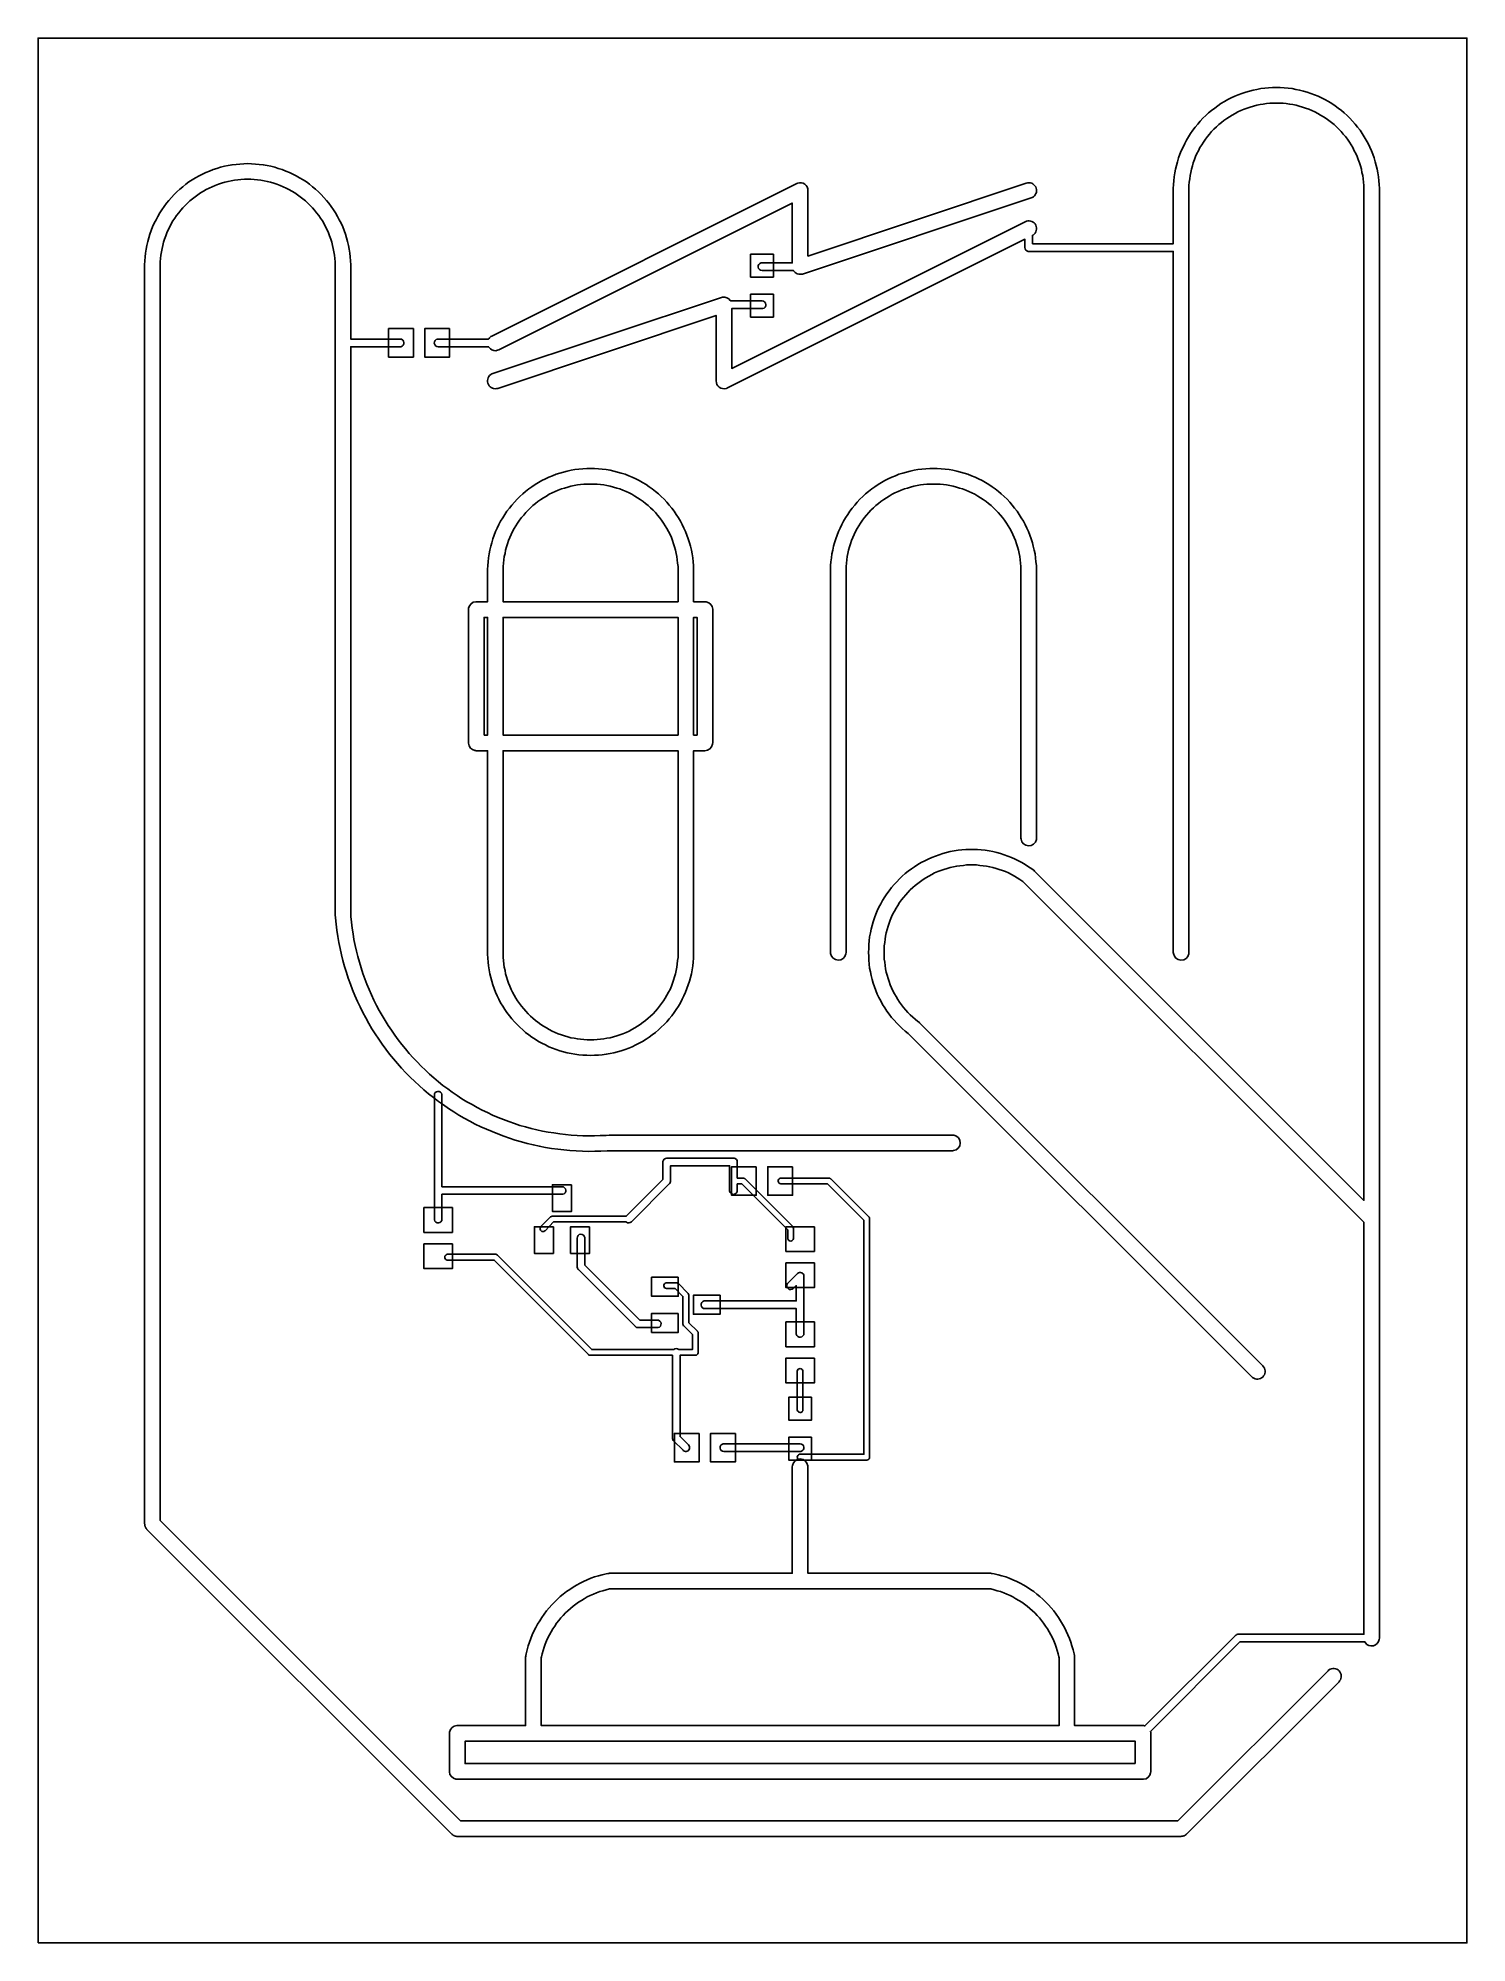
# Model space of a CAD drawing. Header units: millimetres. Extents: x 0 to 75, y 0 to 100.
import ezdxf

# ---------------------------------------------------------------- set-up
doc = ezdxf.new("R2010")
doc.units = ezdxf.units.MM

msp = doc.modelspace()

# ---------------------------------------------------------------- linework, layer by layer
at = {"layer": '1_copper'}
for points in [[(54.06, 16.17), (53.97, 16.37), (53.88, 16.55), (53.78, 16.74), (53.67, 16.91), (53.56, 17.09), (53.44, 17.26), (53.31, 17.43), (53.18, 17.59), (53.04, 17.74), (52.89, 17.89), (52.74, 18.04), (52.59, 18.18), (52.43, 18.31), (52.26, 18.44), (52.09, 18.56), (51.91, 18.67), (51.74, 18.78), (51.55, 18.88), (51.37, 18.97), (51.17, 19.06), (50.98, 19.14), (50.79, 19.21), (50.59, 19.27), (50.39, 19.33), (50.18, 19.38), (50.08, 19.4), (50.05, 19.4), (50, 19.41), (49.99, 19.41), (40.41, 19.41), (40.41, 25), (40.4, 25.05, 0.86508), (39.6, 25.07), (39.59, 25), (39.59, 19.41), (30.01, 19.41), (30, 19.41), (29.95, 19.4), (29.92, 19.4), (29.82, 19.38), (29.61, 19.33), (29.41, 19.27), (29.21, 19.21), (29.02, 19.14), (28.83, 19.06), (28.63, 18.97), (28.45, 18.88), (28.26, 18.78), (28.09, 18.67), (27.91, 18.56), (27.74, 18.44), (27.57, 18.31), (27.41, 18.18), (27.26, 18.04), (27.11, 17.89), (26.96, 17.74), (26.82, 17.59), (26.69, 17.43), (26.56, 17.26), (26.44, 17.09), (26.33, 16.91), (26.22, 16.74), (26.12, 16.55), (26.03, 16.37), (25.94, 16.17), (25.86, 15.98), (25.79, 15.79), (25.73, 15.59), (25.67, 15.39), (25.62, 15.18), (25.6, 15.08), (25.6, 15.05), (25.59, 15), (25.59, 14.99), (25.59, 11.41), (22, 11.41), (21.99, 11.41), (21.98, 11.41, 0.35496), (21.6, 11.07), (21.6, 11.06, 0.02742), (21.59, 11.01), (21.59, 11), (21.59, 9), (21.59, 8.99), (21.59, 8.98, 0.35496), (21.93, 8.6), (21.94, 8.6, 0.02742), (21.99, 8.59), (22, 8.59), (58, 8.59), (58.01, 8.59), (58.02, 8.59, 0.35496), (58.4, 8.93), (58.4, 8.94, 0.02742), (58.41, 8.99), (58.41, 9), (58.41, 11), (58.41, 11.01), (58.41, 11.02, 0.05166), (58.39, 11.1), (58.39, 11.1), (63.08, 15.8), (69.65, 15.8), (69.67, 15.76, 0.66833), (70.4, 15.93), (70.41, 16), (70.41, 92.1), (70.4, 92.31), (70.38, 92.51), (70.36, 92.71), (70.33, 92.92), (70.29, 93.12), (70.24, 93.32), (70.19, 93.51), (70.13, 93.71), (70.06, 93.9), (69.99, 94.09), (69.9, 94.28), (69.81, 94.46), (69.72, 94.64), (69.61, 94.82), (69.5, 94.99), (69.39, 95.16), (69.26, 95.33), (69.13, 95.48), (69, 95.64), (68.86, 95.79), (68.71, 95.93), (68.56, 96.07), (68.41, 96.2), (68.24, 96.33), (68.08, 96.45), (67.91, 96.56), (67.73, 96.67), (67.55, 96.77), (67.37, 96.86), (67.19, 96.95), (67, 97.02), (66.81, 97.1), (66.61, 97.16), (66.42, 97.22), (66.22, 97.27), (66.02, 97.31), (65.82, 97.35), (65.61, 97.37), (65.41, 97.39), (65.2, 97.4), (65, 97.41), (64.8, 97.4), (64.59, 97.39), (64.39, 97.37), (64.18, 97.35), (63.98, 97.31), (63.78, 97.27), (63.58, 97.22), (63.39, 97.16), (63.19, 97.1), (63, 97.02), (62.81, 96.95), (62.63, 96.86), (62.45, 96.77), (62.27, 96.67), (62.09, 96.56), (61.92, 96.45), (61.76, 96.33), (61.59, 96.2), (61.44, 96.07), (61.29, 95.93), (61.14, 95.79), (61, 95.64), (60.87, 95.48), (60.74, 95.33), (60.61, 95.16), (60.5, 94.99), (60.39, 94.82), (60.28, 94.64), (60.19, 94.46), (60.1, 94.28), (60.01, 94.09), (59.94, 93.9), (59.87, 93.71), (59.81, 93.51), (59.76, 93.32), (59.71, 93.12), (59.67, 92.92), (59.64, 92.71), (59.62, 92.51), (59.6, 92.31), (59.59, 92.1), (59.59, 89.2), (52.2, 89.2), (52.2, 89.65), (52.23, 89.66, 0.86508), (51.88, 90.39), (51.82, 90.36), (36.41, 82.66), (36.41, 85.8), (38, 85.8), (38.04, 85.8, 0.91592), (38, 86.2), (36.35, 86.2), (36.35, 86.21), (36.33, 86.23, 0.28655), (35.94, 86.4), (35.94, 86.4), (35.93, 86.4), (35.88, 86.39), (35.88, 86.39), (35.87, 86.39), (23.87, 82.39), (23.82, 82.37, 0.86508), (24.06, 81.6), (24.13, 81.61), (35.59, 85.44), (35.59, 82), (35.59, 82), (35.59, 82, 0.50184), (36.12, 81.61), (36.13, 81.61), (36.16, 81.63), (36.17, 81.63), (36.18, 81.64), (51.8, 89.44), (51.8, 89), (51.8, 89), (51.8, 89, 0.36602), (51.97, 88.8), (52, 88.8), (59.59, 88.8), (59.59, 52), (59.6, 51.95, 0.86508), (60.4, 51.93), (60.41, 52), (60.41, 92), (60.41, 92.09), (60.41, 92.26), (60.43, 92.43), (60.45, 92.61), (60.47, 92.78), (60.51, 92.95), (60.54, 93.12), (60.59, 93.29), (60.64, 93.45), (60.7, 93.62), (60.76, 93.78), (60.83, 93.94), (60.91, 94.09), (60.99, 94.25), (61.08, 94.4), (61.17, 94.54), (61.27, 94.69), (61.38, 94.83), (61.49, 94.96), (61.6, 95.09), (61.72, 95.22), (61.85, 95.34), (61.97, 95.46), (62.11, 95.57), (62.24, 95.67), (62.39, 95.78), (62.53, 95.87), (62.68, 95.96), (62.83, 96.05), (62.98, 96.13), (63.14, 96.2), (63.3, 96.27), (63.47, 96.33), (63.63, 96.38), (63.8, 96.43), (63.97, 96.48), (64.14, 96.51), (64.31, 96.54), (64.48, 96.56), (64.65, 96.58), (64.83, 96.59), (65, 96.59), (65.17, 96.59), (65.35, 96.58), (65.52, 96.56), (65.69, 96.54), (65.86, 96.51), (66.03, 96.48), (66.2, 96.43), (66.37, 96.38), (66.53, 96.33), (66.7, 96.27), (66.86, 96.2), (67.02, 96.13), (67.17, 96.05), (67.32, 95.96), (67.47, 95.87), (67.61, 95.78), (67.76, 95.67), (67.89, 95.57), (68.03, 95.46), (68.15, 95.34), (68.28, 95.22), (68.4, 95.09), (68.51, 94.96), (68.62, 94.83), (68.73, 94.69), (68.83, 94.54), (68.92, 94.4), (69.01, 94.25), (69.09, 94.09), (69.17, 93.94), (69.24, 93.78), (69.3, 93.62), (69.36, 93.45), (69.41, 93.29), (69.46, 93.12), (69.49, 92.95), (69.53, 92.78), (69.55, 92.61), (69.57, 92.43), (69.59, 92.26), (69.59, 92.09), (69.59, 92), (69.59, 38.98), (52.3, 56.27), (52.3, 56.27), (52.27, 56.31), (52.24, 56.33), (52.16, 56.39), (51.99, 56.5), (51.82, 56.61), (51.64, 56.72), (51.46, 56.81), (51.28, 56.9), (51.09, 56.99), (50.9, 57.06), (50.71, 57.13), (50.51, 57.19), (50.32, 57.24), (50.12, 57.29), (49.92, 57.33), (49.71, 57.36), (49.51, 57.38), (49.31, 57.4), (49.1, 57.41), (48.9, 57.41), (48.69, 57.4), (48.49, 57.38), (48.29, 57.36), (48.08, 57.33), (47.88, 57.29), (47.68, 57.24), (47.49, 57.19), (47.29, 57.13), (47.1, 57.06), (46.91, 56.99), (46.72, 56.9), (46.54, 56.81), (46.36, 56.72), (46.18, 56.61), (46.01, 56.5), (45.84, 56.39), (45.67, 56.26), (45.52, 56.14), (45.36, 56), (45.21, 55.86), (45.07, 55.71), (44.93, 55.56), (44.8, 55.41), (44.67, 55.24), (44.55, 55.08), (44.44, 54.91), (44.33, 54.73), (44.23, 54.55), (44.14, 54.37), (44.05, 54.19), (43.98, 54), (43.9, 53.81), (43.84, 53.61), (43.78, 53.42), (43.73, 53.22), (43.69, 53.02), (43.65, 52.82), (43.63, 52.61), (43.61, 52.41), (43.6, 52.2), (43.59, 52), (43.6, 51.8), (43.61, 51.59), (43.63, 51.39), (43.65, 51.18), (43.69, 50.98), (43.73, 50.78), (43.78, 50.58), (43.84, 50.39), (43.9, 50.19), (43.98, 50), (44.05, 49.81), (44.14, 49.63), (44.23, 49.45), (44.33, 49.27), (44.44, 49.09), (44.55, 48.92), (44.67, 48.76), (44.8, 48.59), (44.93, 48.44), (45.07, 48.29), (45.21, 48.14), (45.36, 48), (45.52, 47.87), (45.67, 47.74), (45.73, 47.69), (63.71, 29.71), (63.75, 29.68, 0.86508), (64.33, 30.24), (64.29, 30.29), (46.3, 48.27), (46.3, 48.27), (46.27, 48.31), (46.24, 48.33), (46.17, 48.38), (46.04, 48.49), (45.91, 48.6), (45.78, 48.72), (45.66, 48.85), (45.54, 48.97), (45.43, 49.11), (45.32, 49.24), (45.22, 49.39), (45.13, 49.53), (45.04, 49.68), (44.95, 49.83), (44.87, 49.98), (44.8, 50.14), (44.73, 50.3), (44.67, 50.47), (44.62, 50.63), (44.57, 50.8), (44.52, 50.97), (44.49, 51.14), (44.46, 51.31), (44.44, 51.48), (44.42, 51.65), (44.41, 51.83), (44.41, 52), (44.41, 52.17), (44.42, 52.35), (44.44, 52.52), (44.46, 52.69), (44.49, 52.86), (44.52, 53.03), (44.57, 53.2), (44.62, 53.37), (44.67, 53.53), (44.73, 53.7), (44.8, 53.86), (44.87, 54.02), (44.95, 54.17), (45.04, 54.32), (45.13, 54.47), (45.22, 54.62), (45.33, 54.76), (45.43, 54.89), (45.54, 55.03), (45.66, 55.15), (45.78, 55.28), (45.91, 55.4), (46.04, 55.51), (46.18, 55.62), (46.31, 55.73), (46.46, 55.83), (46.6, 55.92), (46.75, 56.01), (46.91, 56.09), (47.06, 56.17), (47.22, 56.24), (47.38, 56.3), (47.55, 56.36), (47.71, 56.41), (47.88, 56.46), (48.05, 56.49), (48.22, 56.53), (48.39, 56.55), (48.57, 56.57), (48.74, 56.59), (48.91, 56.59), (49.09, 56.59), (49.26, 56.59), (49.43, 56.57), (49.61, 56.55), (49.78, 56.53), (49.95, 56.49), (50.12, 56.46), (50.29, 56.41), (50.45, 56.36), (50.62, 56.3), (50.78, 56.24), (50.94, 56.17), (51.09, 56.09), (51.25, 56.01), (51.4, 55.92), (51.54, 55.83), (51.69, 55.73), (51.73, 55.69), (69.59, 37.83), (69.59, 16.2), (63, 16.2), (62.99, 16.2), (62.98, 16.2, 0.13234), (62.88, 16.16), (62.87, 16.16, 0.01802), (62.86, 16.15), (62.86, 16.14), (58.1, 11.39), (58.1, 11.39), (58.08, 11.4, 0.01041), (58.07, 11.4), (58.06, 11.4, 0.02742), (58.01, 11.41), (58, 11.41), (54.41, 11.41), (54.41, 14.99), (54.41, 15), (54.4, 15.05), (54.4, 15.08), (54.38, 15.18), (54.33, 15.39), (54.27, 15.59), (54.21, 15.79), (54.14, 15.98)], [(29.51, 42.38), (29.21, 42.37), (28.9, 42.37), (28.6, 42.37), (28.29, 42.39), (27.99, 42.41), (27.68, 42.44), (27.38, 42.47), (27.08, 42.52), (26.78, 42.57), (26.48, 42.62), (26.18, 42.69), (25.88, 42.76), (25.59, 42.84), (25.29, 42.92), (25, 43.02), (24.71, 43.12), (24.43, 43.22), (24.15, 43.34), (23.86, 43.46), (23.59, 43.59), (23.31, 43.72), (23.04, 43.86), (22.78, 44.01), (22.51, 44.16), (22.25, 44.32), (22, 44.49), (21.74, 44.66), (21.5, 44.84), (21.25, 45.02), (21.01, 45.21), (20.78, 45.41), (20.55, 45.61), (20.33, 45.82), (20.11, 46.03), (19.89, 46.25), (19.68, 46.47), (19.48, 46.7), (19.28, 46.93), (19.09, 47.17), (18.9, 47.41), (18.72, 47.66), (18.55, 47.91), (18.38, 48.16), (18.22, 48.42), (18.06, 48.68), (17.91, 48.95), (17.77, 49.22), (17.63, 49.49), (17.5, 49.77), (17.38, 50.05), (17.26, 50.33), (17.15, 50.61), (17.05, 50.9), (16.96, 51.19), (16.87, 51.48), (16.79, 51.78), (16.71, 52.07), (16.64, 52.37), (16.58, 52.67), (16.53, 52.97), (16.49, 53.27), (16.45, 53.58), (16.42, 53.88), (16.41, 54.02), (16.41, 83.8), (19, 83.8), (19.04, 83.8, 0.91592), (19, 84.2), (16.41, 84.2), (16.41, 88.1), (16.4, 88.31), (16.38, 88.51), (16.36, 88.71), (16.33, 88.92), (16.29, 89.12), (16.24, 89.32), (16.19, 89.51), (16.13, 89.71), (16.06, 89.9), (15.99, 90.09), (15.9, 90.28), (15.81, 90.46), (15.72, 90.64), (15.61, 90.82), (15.5, 90.99), (15.39, 91.16), (15.26, 91.33), (15.13, 91.48), (15, 91.64), (14.86, 91.79), (14.71, 91.93), (14.56, 92.07), (14.41, 92.2), (14.24, 92.33), (14.08, 92.45), (13.91, 92.56), (13.73, 92.67), (13.55, 92.77), (13.37, 92.86), (13.19, 92.95), (13, 93.02), (12.81, 93.1), (12.61, 93.16), (12.42, 93.22), (12.22, 93.27), (12.02, 93.31), (11.82, 93.35), (11.61, 93.37), (11.41, 93.39), (11.2, 93.4), (11, 93.41), (10.8, 93.4), (10.59, 93.39), (10.39, 93.37), (10.18, 93.35), (9.98, 93.31), (9.78, 93.27), (9.58, 93.22), (9.39, 93.16), (9.19, 93.1), (9, 93.02), (8.81, 92.95), (8.63, 92.86), (8.45, 92.77), (8.27, 92.67), (8.09, 92.56), (7.92, 92.45), (7.76, 92.33), (7.59, 92.2), (7.44, 92.07), (7.29, 91.93), (7.14, 91.79), (7, 91.64), (6.87, 91.48), (6.74, 91.33), (6.61, 91.16), (6.5, 90.99), (6.39, 90.82), (6.28, 90.64), (6.19, 90.46), (6.1, 90.28), (6.01, 90.09), (5.94, 89.9), (5.87, 89.71), (5.81, 89.51), (5.76, 89.32), (5.71, 89.12), (5.67, 88.92), (5.64, 88.71), (5.62, 88.51), (5.6, 88.31), (5.59, 88.1), (5.59, 22), (5.59, 22), (5.59, 22), (5.6, 21.98), (5.6, 21.95), (5.6, 21.95), (5.6, 21.95), (5.6, 21.93), (5.61, 21.9), (5.61, 21.9), (5.61, 21.9, 0.03091), (5.62, 21.85), (5.62, 21.85), (5.62, 21.85, 0.03092), (5.64, 21.81), (5.64, 21.81), (5.64, 21.81, 0.03091), (5.67, 21.76), (5.67, 21.76), (5.67, 21.76), (5.67, 21.76), (5.7, 21.72), (5.71, 21.72), (5.71, 21.71), (21.71, 5.71), (21.71, 5.71), (21.71, 5.71), (21.73, 5.7), (21.75, 5.68), (21.75, 5.68), (21.75, 5.68), (21.77, 5.67), (21.79, 5.65), (21.79, 5.65), (21.79, 5.65), (21.81, 5.64), (21.84, 5.63), (21.84, 5.63), (21.84, 5.63), (21.86, 5.62), (21.88, 5.61, 0.0001), (21.88, 5.61), (21.91, 5.61), (21.93, 5.6), (21.93, 5.6), (21.93, 5.6), (21.93, 5.6), (21.98, 5.59), (21.99, 5.59), (22, 5.59), (60, 5.59), (60, 5.59), (60, 5.59), (60.02, 5.6), (60.05, 5.6), (60.05, 5.6), (60.05, 5.6), (60.07, 5.6), (60.1, 5.61), (60.1, 5.61), (60.1, 5.61, 0.03091), (60.15, 5.62), (60.15, 5.62), (60.15, 5.62, 0.03092), (60.19, 5.64), (60.19, 5.64), (60.19, 5.64, 0.03091), (60.24, 5.67), (60.24, 5.67), (60.24, 5.67), (60.24, 5.67), (60.28, 5.7), (60.28, 5.71), (60.29, 5.71), (68.29, 13.71), (68.32, 13.75, 0.86508), (67.76, 14.33), (67.71, 14.29), (59.83, 6.41), (22.17, 6.41), (6.41, 22.17), (6.41, 88), (6.41, 88.09), (6.41, 88.26), (6.43, 88.43), (6.45, 88.61), (6.47, 88.78), (6.51, 88.95), (6.54, 89.12), (6.59, 89.29), (6.64, 89.45), (6.7, 89.62), (6.76, 89.78), (6.83, 89.94), (6.91, 90.09), (6.99, 90.25), (7.08, 90.4), (7.17, 90.54), (7.27, 90.69), (7.38, 90.83), (7.49, 90.96), (7.6, 91.09), (7.72, 91.22), (7.85, 91.34), (7.97, 91.46), (8.11, 91.57), (8.24, 91.67), (8.39, 91.78), (8.53, 91.87), (8.68, 91.96), (8.83, 92.05), (8.98, 92.13), (9.14, 92.2), (9.3, 92.27), (9.47, 92.33), (9.63, 92.38), (9.8, 92.43), (9.97, 92.48), (10.14, 92.51), (10.31, 92.54), (10.48, 92.56), (10.65, 92.58), (10.83, 92.59), (11, 92.59), (11.17, 92.59), (11.35, 92.58), (11.52, 92.56), (11.69, 92.54), (11.86, 92.51), (12.03, 92.48), (12.2, 92.43), (12.37, 92.38), (12.53, 92.33), (12.7, 92.27), (12.86, 92.2), (13.02, 92.13), (13.17, 92.05), (13.32, 91.96), (13.47, 91.87), (13.61, 91.78), (13.76, 91.67), (13.89, 91.57), (14.03, 91.46), (14.15, 91.34), (14.28, 91.22), (14.4, 91.09), (14.51, 90.96), (14.62, 90.83), (14.73, 90.69), (14.83, 90.54), (14.92, 90.4), (15.01, 90.25), (15.09, 90.09), (15.17, 89.94), (15.24, 89.78), (15.3, 89.62), (15.36, 89.45), (15.41, 89.29), (15.46, 89.12), (15.49, 88.95), (15.53, 88.78), (15.55, 88.61), (15.57, 88.43), (15.59, 88.26), (15.59, 88.09), (15.59, 88), (15.59, 54.01), (15.59, 54), (15.59, 53.97), (15.61, 53.81), (15.64, 53.48), (15.68, 53.16), (15.73, 52.84), (15.78, 52.52), (15.85, 52.2), (15.92, 51.88), (16, 51.57), (16.09, 51.26), (16.18, 50.95), (16.28, 50.64), (16.39, 50.33), (16.51, 50.03), (16.63, 49.73), (16.76, 49.43), (16.9, 49.14), (17.05, 48.84), (17.2, 48.56), (17.36, 48.27), (17.52, 47.99), (17.7, 47.72), (17.88, 47.45), (18.06, 47.18), (18.25, 46.92), (18.45, 46.66), (18.66, 46.41), (18.87, 46.16), (19.08, 45.92), (19.31, 45.68), (19.53, 45.45), (19.77, 45.23), (20.01, 45.01), (20.25, 44.79), (20.5, 44.58), (20.75, 44.38), (21.01, 44.18), (21.28, 43.99), (21.54, 43.81), (21.82, 43.63), (22.09, 43.46), (22.37, 43.3), (22.66, 43.14), (22.95, 42.99), (23.24, 42.85), (23.53, 42.72), (23.83, 42.59), (24.13, 42.47), (24.44, 42.35), (24.75, 42.25), (25.05, 42.15), (25.37, 42.05), (25.68, 41.97), (26, 41.89), (26.31, 41.83), (26.63, 41.76), (26.95, 41.71), (27.28, 41.67), (27.6, 41.63), (27.92, 41.6), (28.25, 41.58), (28.57, 41.56), (28.89, 41.55), (29.22, 41.56), (29.54, 41.57), (29.87, 41.58), (30.02, 41.59), (48, 41.59), (48.05, 41.6, 0.86508), (48.07, 42.4), (48, 42.41), (30.01, 42.41), (30, 42.41), (29.97, 42.41), (29.82, 42.39)], [(24.07, 83.6), (24.12, 83.61), (24.18, 83.64), (39.59, 91.34), (39.59, 88.2), (38, 88.2), (37.96, 88.2, 0.91592), (38, 87.8), (39.65, 87.8), (39.65, 87.79), (39.67, 87.77, 0.28655), (40.06, 87.6), (40.06, 87.6), (40.07, 87.6), (40.12, 87.61), (40.12, 87.61), (40.13, 87.61), (52.13, 91.61), (52.18, 91.63, 0.86508), (51.94, 92.4), (51.87, 92.39), (40.41, 88.56), (40.41, 92), (40.41, 92), (40.41, 92, 0.50184), (39.88, 92.39), (39.87, 92.39), (39.84, 92.37), (39.83, 92.37), (39.82, 92.36), (23.82, 84.36), (23.77, 84.34, 0.09329), (23.67, 84.23), (23.65, 84.2), (21, 84.2), (20.96, 84.2, 0.91592), (21, 83.8), (23.65, 83.8), (23.67, 83.76, 0.25328), (24.02, 83.59)], [(35, 62.59, 0.36672), (35.4, 62.93), (35.4, 62.94, 0.02742), (35.41, 62.99), (35.41, 63), (35.41, 70), (35.41, 70.01), (35.41, 70.02, 0.35496), (35.07, 70.4), (35.06, 70.4, 0.02742), (35.01, 70.41), (35, 70.41), (34.41, 70.41), (34.41, 72.1), (34.4, 72.31), (34.38, 72.51), (34.36, 72.71), (34.33, 72.92), (34.29, 73.12), (34.24, 73.32), (34.19, 73.51), (34.13, 73.71), (34.06, 73.9), (33.99, 74.09), (33.9, 74.28), (33.81, 74.46), (33.72, 74.64), (33.61, 74.82), (33.5, 74.99), (33.39, 75.16), (33.26, 75.33), (33.13, 75.48), (33, 75.64), (32.86, 75.79), (32.71, 75.93), (32.56, 76.07), (32.41, 76.2), (32.24, 76.33), (32.08, 76.45), (31.91, 76.56), (31.73, 76.67), (31.55, 76.77), (31.37, 76.86), (31.19, 76.95), (31, 77.02), (30.81, 77.1), (30.61, 77.16), (30.42, 77.22), (30.22, 77.27), (30.02, 77.31), (29.82, 77.35), (29.61, 77.37), (29.41, 77.39), (29.2, 77.4), (29, 77.41), (28.8, 77.4), (28.59, 77.39), (28.39, 77.37), (28.18, 77.35), (27.98, 77.31), (27.78, 77.27), (27.58, 77.22), (27.39, 77.16), (27.19, 77.1), (27, 77.02), (26.81, 76.95), (26.63, 76.86), (26.45, 76.77), (26.27, 76.67), (26.09, 76.56), (25.92, 76.45), (25.76, 76.33), (25.59, 76.2), (25.44, 76.07), (25.29, 75.93), (25.14, 75.79), (25, 75.64), (24.87, 75.48), (24.74, 75.33), (24.61, 75.16), (24.5, 74.99), (24.39, 74.82), (24.28, 74.64), (24.19, 74.46), (24.1, 74.28), (24.01, 74.09), (23.94, 73.9), (23.87, 73.71), (23.81, 73.51), (23.76, 73.32), (23.71, 73.12), (23.67, 72.92), (23.64, 72.71), (23.62, 72.51), (23.6, 72.31), (23.59, 72.1), (23.59, 70.41), (23, 70.41), (22.99, 70.41), (22.98, 70.41, 0.35496), (22.6, 70.07), (22.6, 70.06, 0.02742), (22.59, 70.01), (22.59, 70), (22.59, 63), (22.59, 62.99), (22.59, 62.98, 0.35496), (22.93, 62.6), (22.94, 62.6, 0.02742), (22.99, 62.59), (23, 62.59), (23.59, 62.59), (23.59, 51.9), (23.6, 51.69), (23.62, 51.49), (23.64, 51.29), (23.67, 51.08), (23.71, 50.88), (23.76, 50.68), (23.81, 50.49), (23.87, 50.29), (23.94, 50.1), (24.01, 49.91), (24.1, 49.72), (24.19, 49.54), (24.28, 49.36), (24.39, 49.18), (24.5, 49.01), (24.61, 48.84), (24.74, 48.67), (24.87, 48.52), (25, 48.36), (25.14, 48.21), (25.29, 48.07), (25.44, 47.93), (25.59, 47.8), (25.76, 47.67), (25.92, 47.55), (26.09, 47.44), (26.27, 47.33), (26.45, 47.23), (26.63, 47.14), (26.81, 47.05), (27, 46.98), (27.19, 46.9), (27.39, 46.84), (27.58, 46.78), (27.78, 46.73), (27.98, 46.69), (28.18, 46.65), (28.39, 46.63), (28.59, 46.61), (28.8, 46.6), (29, 46.59), (29.2, 46.6), (29.41, 46.61), (29.61, 46.63), (29.82, 46.65), (30.02, 46.69), (30.22, 46.73), (30.42, 46.78), (30.61, 46.84), (30.81, 46.9), (31, 46.98), (31.19, 47.05), (31.37, 47.14), (31.55, 47.23), (31.73, 47.33), (31.91, 47.44), (32.08, 47.55), (32.24, 47.67), (32.41, 47.8), (32.56, 47.93), (32.71, 48.07), (32.86, 48.21), (33, 48.36), (33.13, 48.52), (33.26, 48.67), (33.39, 48.84), (33.5, 49.01), (33.61, 49.18), (33.72, 49.36), (33.81, 49.54), (33.9, 49.72), (33.99, 49.91), (34.06, 50.1), (34.13, 50.29), (34.19, 50.49), (34.24, 50.68), (34.29, 50.88), (34.33, 51.08), (34.36, 51.29), (34.38, 51.49), (34.4, 51.69), (34.41, 51.9), (34.41, 62.59)], [(52.4, 72.31), (52.38, 72.51), (52.36, 72.71), (52.33, 72.92), (52.29, 73.12), (52.24, 73.32), (52.19, 73.51), (52.13, 73.71), (52.06, 73.9), (51.99, 74.09), (51.9, 74.28), (51.81, 74.46), (51.72, 74.64), (51.61, 74.82), (51.5, 74.99), (51.39, 75.16), (51.26, 75.33), (51.13, 75.48), (51, 75.64), (50.86, 75.79), (50.71, 75.93), (50.56, 76.07), (50.41, 76.2), (50.24, 76.33), (50.08, 76.45), (49.91, 76.56), (49.73, 76.67), (49.55, 76.77), (49.37, 76.86), (49.19, 76.95), (49, 77.02), (48.81, 77.1), (48.61, 77.16), (48.42, 77.22), (48.22, 77.27), (48.02, 77.31), (47.82, 77.35), (47.61, 77.37), (47.41, 77.39), (47.2, 77.4), (47, 77.41), (46.8, 77.4), (46.59, 77.39), (46.39, 77.37), (46.18, 77.35), (45.98, 77.31), (45.78, 77.27), (45.58, 77.22), (45.39, 77.16), (45.19, 77.1), (45, 77.02), (44.81, 76.95), (44.63, 76.86), (44.45, 76.77), (44.27, 76.67), (44.09, 76.56), (43.92, 76.45), (43.76, 76.33), (43.59, 76.2), (43.44, 76.07), (43.29, 75.93), (43.14, 75.79), (43, 75.64), (42.87, 75.48), (42.74, 75.33), (42.61, 75.16), (42.5, 74.99), (42.39, 74.82), (42.28, 74.64), (42.19, 74.46), (42.1, 74.28), (42.01, 74.09), (41.94, 73.9), (41.87, 73.71), (41.81, 73.51), (41.76, 73.32), (41.71, 73.12), (41.67, 72.92), (41.64, 72.71), (41.62, 72.51), (41.6, 72.31), (41.59, 72.1), (41.59, 52), (41.6, 51.95, 0.86508), (42.4, 51.93), (42.41, 52), (42.41, 72), (42.41, 72.09), (42.41, 72.26), (42.43, 72.43), (42.45, 72.61), (42.47, 72.78), (42.51, 72.95), (42.54, 73.12), (42.59, 73.29), (42.64, 73.45), (42.7, 73.62), (42.76, 73.78), (42.83, 73.94), (42.91, 74.09), (42.99, 74.25), (43.08, 74.4), (43.17, 74.54), (43.27, 74.69), (43.38, 74.83), (43.49, 74.96), (43.6, 75.09), (43.72, 75.22), (43.85, 75.34), (43.97, 75.46), (44.11, 75.57), (44.24, 75.67), (44.39, 75.78), (44.53, 75.87), (44.68, 75.96), (44.83, 76.05), (44.98, 76.13), (45.14, 76.2), (45.3, 76.27), (45.47, 76.33), (45.63, 76.38), (45.8, 76.43), (45.97, 76.48), (46.14, 76.51), (46.31, 76.54), (46.48, 76.56), (46.65, 76.58), (46.83, 76.59), (47, 76.59), (47.17, 76.59), (47.35, 76.58), (47.52, 76.56), (47.69, 76.54), (47.86, 76.51), (48.03, 76.48), (48.2, 76.43), (48.37, 76.38), (48.53, 76.33), (48.7, 76.27), (48.86, 76.2), (49.02, 76.13), (49.17, 76.05), (49.32, 75.96), (49.47, 75.87), (49.61, 75.78), (49.76, 75.67), (49.89, 75.57), (50.03, 75.46), (50.15, 75.34), (50.28, 75.22), (50.4, 75.09), (50.51, 74.96), (50.62, 74.83), (50.73, 74.69), (50.83, 74.54), (50.92, 74.4), (51.01, 74.25), (51.09, 74.09), (51.17, 73.94), (51.24, 73.78), (51.3, 73.62), (51.36, 73.45), (51.41, 73.29), (51.46, 73.12), (51.49, 72.95), (51.53, 72.78), (51.55, 72.61), (51.57, 72.43), (51.59, 72.26), (51.59, 72.09), (51.59, 72), (51.59, 58), (51.6, 57.95, 0.86508), (52.4, 57.93), (52.41, 58), (52.41, 72.1)], [(20.8, 37.96, 0.91592), (21.2, 38), (21.2, 39.3), (27.5, 39.3), (27.54, 39.3, 0.91592), (27.5, 39.7), (21.2, 39.7), (21.2, 44.5), (21.2, 44.54, 0.91592), (20.8, 44.5), (20.8, 38)], [(36.3, 39.46, 0.91592), (36.7, 39.5), (36.7, 39.85), (36.94, 39.85), (39.35, 37.44), (39.35, 37), (39.35, 36.97, 0.85794), (39.65, 36.98), (39.65, 37), (39.65, 37.5), (39.65, 37.51), (39.65, 37.51, 0.15313), (39.62, 37.6), (39.61, 37.61), (37.11, 40.11), (37.1, 40.11), (37.1, 40.12, 0.15312), (37.02, 40.15), (37, 40.15), (36.7, 40.15), (36.7, 41), (36.7, 41), (36.7, 41, 0.36602), (36.53, 41.2), (36.5, 41.2), (33, 41.2), (33, 41.2), (33, 41.2, 0.36602), (32.8, 41.03), (32.8, 41), (32.8, 40.08), (30.87, 38.15), (27, 38.15), (26.99, 38.15), (26.99, 38.15, 0.15313), (26.9, 38.12), (26.89, 38.11), (26.39, 37.61), (26.37, 37.58, 0.85795), (26.6, 37.38), (26.61, 37.39), (27.06, 37.85), (30.87, 37.85), (30.88, 37.83, 0.36142), (31.14, 37.86), (33.14, 39.86), (33.15, 39.86), (33.16, 39.87, 0.13234), (33.2, 39.97), (33.2, 39.98, 0.01806), (33.2, 39.99), (33.2, 40), (33.2, 40.8), (36.3, 40.8), (36.3, 39.5)], [(43.5, 25.35), (43.51, 25.35, 0.37019), (43.65, 25.48), (43.65, 25.5), (43.65, 38), (43.65, 38.01), (43.65, 38.01, 0.15313), (43.62, 38.1), (43.61, 38.11), (41.61, 40.11), (41.6, 40.11), (41.6, 40.12, 0.15312), (41.52, 40.15), (41.5, 40.15), (39, 40.15), (38.97, 40.15, 0.85794), (38.98, 39.85), (39, 39.85), (41.44, 39.85), (43.35, 37.94), (43.35, 25.65), (40, 25.65), (39.97, 25.65, 0.85794), (39.98, 25.35), (40, 25.35), (43.5, 25.35)], [(32.54, 32.3, 0.91592), (32.5, 32.7), (31.58, 32.7), (28.7, 35.58), (28.7, 37), (28.7, 37.04, 0.91592), (28.3, 37), (28.3, 35.5), (28.3, 35.49), (28.3, 35.48, 0.13234), (28.34, 35.38), (28.34, 35.37, 0.01802), (28.35, 35.36), (28.36, 35.36), (31.36, 32.36), (31.36, 32.35), (31.37, 32.34, 0.13234), (31.47, 32.3), (31.48, 32.3, 0.01806), (31.49, 32.3), (31.5, 32.3), (32.5, 32.3)], [(34.02, 25.8, 0.63549), (34.14, 26.14), (33.7, 26.58), (33.7, 30.85), (34.5, 30.85), (34.5, 30.85), (34.51, 30.85, 0.37019), (34.65, 30.98), (34.65, 31), (34.65, 32), (34.65, 32.01), (34.65, 32.01, 0.15313), (34.62, 32.1), (34.61, 32.11), (34.15, 32.56), (34.15, 34), (34.15, 34.01), (34.15, 34.01, 0.15313), (34.12, 34.1), (34.11, 34.11), (33.61, 34.61), (33.6, 34.61), (33.6, 34.62, 0.15312), (33.52, 34.65), (33.5, 34.65), (33, 34.65), (32.97, 34.65, 0.85794), (32.98, 34.35), (33, 34.35), (33.44, 34.35), (33.85, 33.94), (33.85, 32.5), (33.85, 32.49), (33.85, 32.49, 0.15313), (33.88, 32.4), (33.89, 32.39), (34.35, 31.94), (34.35, 31.15), (33.63, 31.15), (33.63, 31.16, 0.36602), (33.37, 31.15), (33.37, 31.15), (29.06, 31.15), (24.11, 36.11), (24.1, 36.11), (24.1, 36.12, 0.15312), (24.02, 36.15), (24, 36.15), (21.5, 36.15), (21.47, 36.15, 0.85794), (21.48, 35.85), (21.5, 35.85), (23.94, 35.85), (28.89, 30.89), (28.9, 30.89), (28.9, 30.88, 0.15312), (28.98, 30.85), (29, 30.85), (33.3, 30.85), (33.3, 26.5), (33.3, 26.49), (33.3, 26.48, 0.13234), (33.34, 26.38), (33.34, 26.37, 0.01802), (33.35, 26.36), (33.36, 26.36), (33.86, 25.86), (33.88, 25.83, 0.13234), (33.98, 25.8)], [(40.2, 35.01, 0.6517), (39.86, 35.14), (39.36, 34.64), (39.33, 34.62, 0.91592), (39.64, 34.36), (39.8, 34.51), (39.8, 33.7), (35, 33.7), (34.96, 33.7, 0.91592), (35, 33.3), (39.8, 33.3), (39.8, 32), (39.8, 31.96, 0.91592), (40.2, 32), (40.2, 35)], [(40.04, 27.85, 0.31361), (40.15, 27.98), (40.15, 28), (40.15, 30), (40.15, 30.03, 0.85794), (39.85, 30.02), (39.85, 30), (39.85, 28), (39.85, 27.97, 0.37018), (40.01, 27.85)], [(40.04, 25.8, 0.91592), (40, 26.2), (36, 26.2), (35.96, 26.2, 0.91592), (36, 25.8), (40, 25.8)]]:
    msp.add_lwpolyline(points, format="xyb", close=True, dxfattribs=at)
for points in [[(38.6, 88.65), (37.4, 88.65), (37.4, 87.45), (38.6, 87.45)], [(38.6, 86.55), (37.4, 86.55), (37.4, 85.35), (38.6, 85.35)], [(19.7, 84.75), (18.4, 84.75), (18.4, 83.25), (19.7, 83.25)], [(21.6, 84.75), (20.3, 84.75), (20.3, 83.25), (21.6, 83.25)], [(33.59, 72), (33.59, 70.41), (24.41, 70.41), (24.41, 72), (24.41, 72.09), (24.41, 72.26), (24.43, 72.43), (24.45, 72.61), (24.47, 72.78), (24.51, 72.95), (24.54, 73.12), (24.59, 73.29), (24.64, 73.45), (24.7, 73.62), (24.76, 73.78), (24.83, 73.94), (24.91, 74.09), (24.99, 74.25), (25.08, 74.4), (25.17, 74.54), (25.27, 74.69), (25.38, 74.83), (25.49, 74.96), (25.6, 75.09), (25.72, 75.22), (25.85, 75.34), (25.97, 75.46), (26.11, 75.57), (26.24, 75.67), (26.39, 75.78), (26.53, 75.87), (26.68, 75.96), (26.83, 76.05), (26.98, 76.13), (27.14, 76.2), (27.3, 76.27), (27.47, 76.33), (27.63, 76.38), (27.8, 76.43), (27.97, 76.48), (28.14, 76.51), (28.31, 76.54), (28.48, 76.56), (28.65, 76.58), (28.83, 76.59), (29, 76.59), (29.17, 76.59), (29.35, 76.58), (29.52, 76.56), (29.69, 76.54), (29.86, 76.51), (30.03, 76.48), (30.2, 76.43), (30.37, 76.38), (30.53, 76.33), (30.7, 76.27), (30.86, 76.2), (31.02, 76.13), (31.17, 76.05), (31.32, 75.96), (31.47, 75.87), (31.61, 75.78), (31.76, 75.67), (31.89, 75.57), (32.03, 75.46), (32.15, 75.34), (32.28, 75.22), (32.4, 75.09), (32.51, 74.96), (32.62, 74.83), (32.73, 74.69), (32.83, 74.54), (32.92, 74.4), (33.01, 74.25), (33.09, 74.09), (33.17, 73.94), (33.24, 73.78), (33.3, 73.62), (33.36, 73.45), (33.41, 73.29), (33.46, 73.12), (33.49, 72.95), (33.53, 72.78), (33.55, 72.61), (33.57, 72.43), (33.59, 72.26), (33.59, 72.09)], [(23.41, 63.41), (23.41, 69.59), (23.59, 69.59), (23.59, 63.41)], [(33.59, 63.41), (24.41, 63.41), (24.41, 69.59), (33.59, 69.59)], [(34.41, 63.41), (34.41, 69.59), (34.59, 69.59), (34.59, 63.41)], [(28.48, 47.44), (28.31, 47.46), (28.14, 47.49), (27.97, 47.52), (27.8, 47.57), (27.63, 47.62), (27.47, 47.67), (27.3, 47.73), (27.14, 47.8), (26.98, 47.87), (26.83, 47.95), (26.68, 48.04), (26.53, 48.13), (26.39, 48.22), (26.24, 48.33), (26.11, 48.43), (25.97, 48.54), (25.85, 48.66), (25.72, 48.78), (25.6, 48.91), (25.49, 49.04), (25.38, 49.17), (25.27, 49.31), (25.17, 49.46), (25.08, 49.6), (24.99, 49.75), (24.91, 49.91), (24.83, 50.06), (24.76, 50.22), (24.7, 50.38), (24.64, 50.55), (24.59, 50.71), (24.54, 50.88), (24.51, 51.05), (24.47, 51.22), (24.45, 51.39), (24.43, 51.57), (24.41, 51.74), (24.41, 51.91), (24.41, 52), (24.41, 62.59), (33.59, 62.59), (33.59, 52), (33.59, 51.91), (33.59, 51.74), (33.57, 51.57), (33.55, 51.39), (33.53, 51.22), (33.49, 51.05), (33.46, 50.88), (33.41, 50.71), (33.36, 50.55), (33.3, 50.38), (33.24, 50.22), (33.17, 50.06), (33.09, 49.91), (33.01, 49.75), (32.92, 49.6), (32.83, 49.46), (32.73, 49.31), (32.62, 49.17), (32.51, 49.04), (32.4, 48.91), (32.28, 48.78), (32.15, 48.66), (32.03, 48.54), (31.89, 48.43), (31.76, 48.33), (31.61, 48.22), (31.47, 48.13), (31.32, 48.04), (31.17, 47.95), (31.02, 47.87), (30.86, 47.8), (30.7, 47.73), (30.53, 47.67), (30.37, 47.62), (30.2, 47.57), (30.03, 47.52), (29.86, 47.49), (29.69, 47.46), (29.52, 47.44), (29.35, 47.42), (29.17, 47.41), (29, 47.41), (28.83, 47.41), (28.65, 47.42)], [(37.7, 40.75), (36.4, 40.75), (36.4, 39.25), (37.7, 39.25)], [(39.6, 40.75), (38.3, 40.75), (38.3, 39.25), (39.6, 39.25)], [(28, 39.8), (27, 39.8), (27, 38.4), (28, 38.4)], [(21.75, 38.6), (20.25, 38.6), (20.25, 37.3), (21.75, 37.3)], [(27.05, 37.6), (26.05, 37.6), (26.05, 36.2), (27.05, 36.2)], [(28.95, 37.6), (27.95, 37.6), (27.95, 36.2), (28.95, 36.2)], [(40.75, 37.6), (39.25, 37.6), (39.25, 36.3), (40.75, 36.3)], [(21.75, 36.7), (20.25, 36.7), (20.25, 35.4), (21.75, 35.4)], [(40.75, 35.7), (39.25, 35.7), (39.25, 34.4), (40.75, 34.4)], [(33.6, 34.95), (32.2, 34.95), (32.2, 33.95), (33.6, 33.95)], [(35.8, 34), (34.4, 34), (34.4, 33), (35.8, 33)], [(33.6, 33.05), (32.2, 33.05), (32.2, 32.05), (33.6, 32.05)], [(40.75, 32.6), (39.25, 32.6), (39.25, 31.3), (40.75, 31.3)], [(40.75, 30.7), (39.25, 30.7), (39.25, 29.4), (40.75, 29.4)], [(40.6, 28.65), (39.4, 28.65), (39.4, 27.45), (40.6, 27.45)], [(34.7, 26.75), (33.4, 26.75), (33.4, 25.25), (34.7, 25.25)], [(36.6, 26.75), (35.3, 26.75), (35.3, 25.25), (36.6, 25.25)], [(40.6, 26.55), (39.4, 26.55), (39.4, 25.35), (40.6, 25.35)], [(53.59, 14.96), (53.59, 11.41), (26.41, 11.41), (26.41, 14.96), (26.42, 15.01), (26.46, 15.18), (26.51, 15.35), (26.56, 15.52), (26.62, 15.69), (26.69, 15.85), (26.76, 16.02), (26.84, 16.17), (26.93, 16.33), (27.02, 16.48), (27.12, 16.63), (27.22, 16.78), (27.33, 16.92), (27.44, 17.06), (27.56, 17.19), (27.68, 17.32), (27.81, 17.44), (27.94, 17.56), (28.08, 17.67), (28.22, 17.78), (28.37, 17.88), (28.52, 17.98), (28.67, 18.07), (28.83, 18.16), (28.98, 18.24), (29.15, 18.31), (29.31, 18.38), (29.48, 18.44), (29.65, 18.49), (29.82, 18.54), (29.99, 18.58), (30.04, 18.59), (49.96, 18.59), (50.01, 18.58), (50.18, 18.54), (50.35, 18.49), (50.52, 18.44), (50.69, 18.38), (50.85, 18.31), (51.02, 18.24), (51.17, 18.16), (51.33, 18.07), (51.48, 17.98), (51.63, 17.88), (51.78, 17.78), (51.92, 17.67), (52.06, 17.56), (52.19, 17.44), (52.32, 17.32), (52.44, 17.19), (52.56, 17.06), (52.67, 16.92), (52.78, 16.78), (52.88, 16.63), (52.98, 16.48), (53.07, 16.33), (53.16, 16.17), (53.24, 16.02), (53.31, 15.85), (53.38, 15.69), (53.44, 15.52), (53.49, 15.35), (53.54, 15.18), (53.58, 15.01)], [(57.59, 9.41), (22.41, 9.41), (22.41, 10.59), (57.59, 10.59)]]:
    msp.add_lwpolyline(points, close=True, dxfattribs=at)
at = {"layer": 'outline'}
msp.add_lwpolyline([(0, 0), (75, 0), (75, 100), (0, 100), (0, 0)], close=True, dxfattribs=at)

doc.saveas('drawing.dxf')
